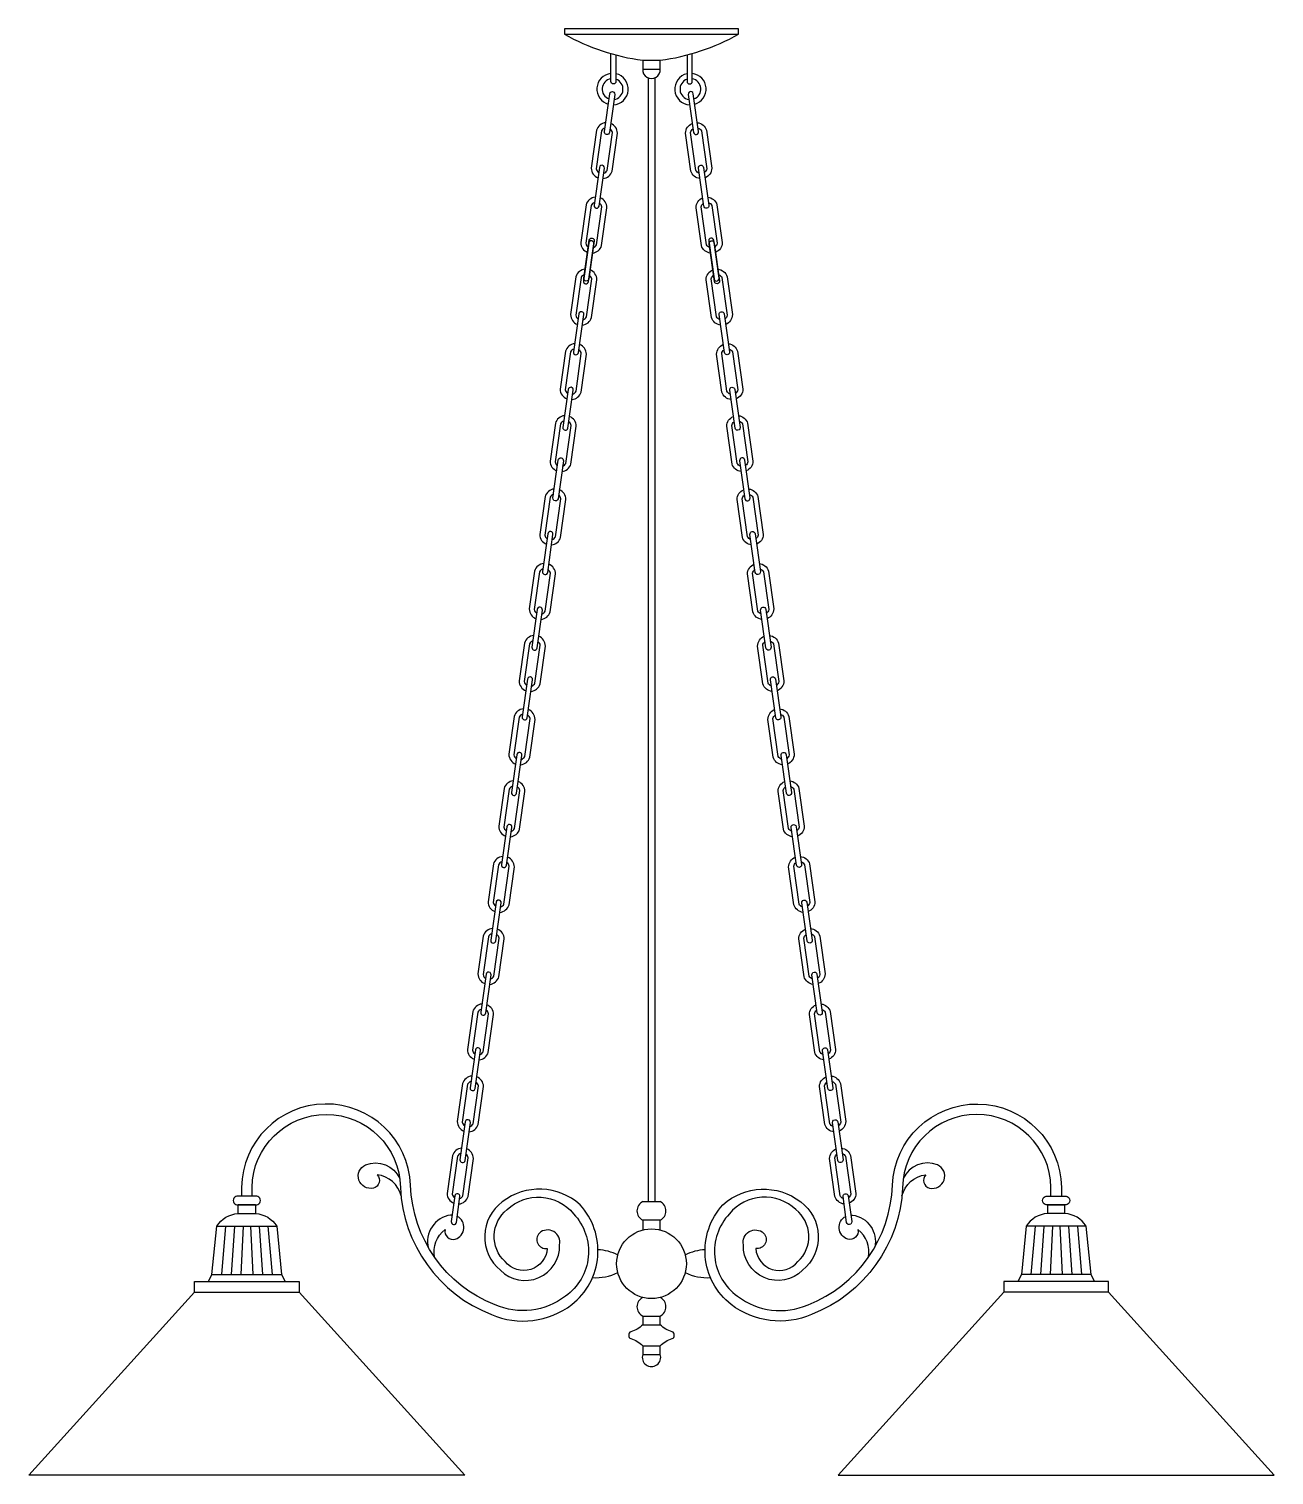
# Model space of a CAD drawing. Extents: x 193 to 979, y 528 to 1441.
import ezdxf

# ---------------------------------------------------------------- set-up
doc = ezdxf.new("R2010")
doc.units = 0
doc.header["$MEASUREMENT"] = 0
doc.layers.add('4', color=4, linetype='CONTINUOUS')
doc.layers.add('7', color=7, linetype='CONTINUOUS')

msp = doc.modelspace()

# ---------------------------------------------------------------- linework, layer by layer
at = {"layer": '4'}
msp.add_line((580.78, 700.65), (591.78, 700.65), dxfattribs=at)
for points in [[(591.78, 1415.24), (591.78, 1420.74, 0.094258), (641.28, 1437.24), (641.28, 1440.54), (531.28, 1440.54), (531.28, 1437.24, 0.094258), (580.78, 1420.74), (580.78, 1415.24, 1.095066)], [(325.38, 698.61), (336.38, 698.61, 1.107998), (336.38, 704.11), (325.38, 704.11, 1.107998)], [(847.19, 698.61), (836.19, 698.61, -1.107998), (836.19, 704.11), (847.19, 704.11, -1.107998)]]:
    msp.add_lwpolyline(points, format="xyb", close=True, dxfattribs=at)
for points in [[(334.18, 704.11), (334.18, 709.62, -0.983881), (427.81, 709.56, 0.297426), (485.24, 629.41, 0.270962), (536.03, 635.71, 0.436162), (541.22, 698.64, 0.361586), (492.09, 700.52, 0.486592), (490.98, 657.35, 0.679821), (528.3, 673.36, 0.72088), (515.5, 680.81, 0.717494), (520.47, 671.11, -0.68456), (493.89, 662.77, -0.459879), (495.17, 695.58, -0.43512), (537.09, 692.96, -0.45441), (532.01, 640.95, -0.273245), (487.52, 635.61, -0.300265), (434.27, 711, 0.973355), (327.58, 709.62), (327.58, 704.11)], [(838.39, 704.11), (838.39, 709.62, 0.983881), (744.75, 709.56, -0.297426), (687.33, 629.41, -0.270962), (636.54, 635.71, -0.436162), (631.34, 698.64, -0.361586), (680.48, 700.52, -0.486592), (681.59, 657.35, -0.679821), (644.27, 673.36, -0.72088), (657.06, 680.81, -0.717494), (652.1, 671.11, 0.68456), (678.68, 662.77, 0.459879), (677.4, 695.58, 0.43512), (635.48, 692.96, 0.45441), (640.56, 640.95, 0.273245), (685.05, 635.61, 0.300265), (738.3, 711, -0.973355), (844.99, 709.62), (844.99, 704.11)], [(336.38, 698.61), (336.38, 693.11, -0.247022), (349.76, 685.1), (352.88, 654.61), (355.08, 650.21), (363.88, 650.21), (363.88, 643.61), (468.38, 528.11), (193.38, 528.11), (297.88, 643.61), (297.88, 650.21), (306.68, 650.21), (308.88, 654.61), (312, 685.1, -0.247022), (325.38, 693.11), (325.38, 698.61)], [(580.78, 700.65, 0.62345), (580.78, 688.95), (580.78, 682.75)], [(591.78, 682.75), (591.78, 688.95, 0.62345), (591.78, 700.65, 0.62345)], [(836.19, 698.61), (836.19, 693.11, 0.247022), (822.81, 685.1), (819.69, 654.61), (817.49, 650.21), (808.69, 650.21), (808.69, 643.61), (704.19, 528.11), (979.19, 528.11), (874.69, 643.61), (874.69, 650.21), (865.89, 650.21), (863.69, 654.61), (860.57, 685.1, 0.247022), (847.19, 693.11), (847.19, 698.61)], [(444.47, 673.51, 0.001532), (444.53, 673.43)], [(580.78, 640.15, 0.62345), (580.78, 628.45), (580.78, 622.95, -0.12627), (573.33, 618.5, 0.363449), (571.9, 616.35, 0.363449), (573.33, 614.2, -0.12627), (580.78, 609.75), (580.78, 604.25, 1.393588), (591.78, 604.25), (591.78, 609.75, -0.12627), (599.24, 614.2, 0.363449), (600.67, 616.35, 0.363449), (599.24, 618.5, -0.12627), (591.78, 622.95), (591.78, 628.45, 0.62345), (591.78, 640.15)]]:
    msp.add_lwpolyline(points, format="xyb", dxfattribs=at)
for points in [[(336.38, 698.61), (325.38, 698.61)], [(836.19, 698.61), (847.19, 698.61)]]:
    msp.add_lwpolyline(points, dxfattribs=at)
msp.add_circle((586.28, 661.45), 22, dxfattribs=at)
for centre, start, end in [((551.31, 640.47), 62.69454, 87.73524), ((621.25, 640.47), 92.26476, 117.30546), ((551.31, 682.43), 265.65159, 297.30546), ((621.25, 682.43), 242.69454, 274.34841)]:
    msp.add_arc(centre, 29.8, start, end, dxfattribs=at)
at = {"layer": '7'}
for p, q in [((531.28, 1437.24), (641.28, 1437.24)), ((580.78, 1420.74), (591.78, 1420.74)), ((580.78, 1415.24), (591.78, 1415.24)), ((584.08, 1409.67), (584.08, 700.65)), ((588.48, 1409.67), (588.48, 700.65)), ((312, 685.1), (349.76, 685.1)), ((317.53, 685.1), (314.96, 654.61)), ((323.07, 685.1), (321.05, 654.61)), ((325.38, 693.11), (336.38, 693.11)), ((328.6, 685.1), (327.13, 654.61)), ((333.16, 685.1), (334.63, 654.61)), ((338.69, 685.1), (340.71, 654.61)), ((344.23, 685.1), (346.8, 654.61)), ((591.78, 688.95), (580.78, 688.95)), ((860.57, 685.1), (822.81, 685.1)), ((828.34, 685.1), (825.77, 654.61)), ((833.87, 685.1), (831.85, 654.61)), ((847.19, 693.11), (836.19, 693.11)), ((839.41, 685.1), (837.94, 654.61)), ((843.97, 685.1), (845.44, 654.61)), ((849.5, 685.1), (851.52, 654.61)), ((855.03, 685.1), (857.6, 654.61)), ((306.68, 650.21), (355.08, 650.21)), ((308.88, 654.61), (352.88, 654.61)), ((865.89, 650.21), (817.49, 650.21)), ((863.69, 654.61), (819.69, 654.61)), ((297.88, 643.61), (363.88, 643.61)), ((874.69, 643.61), (808.69, 643.61)), ((580.78, 628.45), (591.78, 628.45)), ((580.78, 622.95), (591.78, 622.95)), ((580.78, 609.75), (591.78, 609.75)), ((580.78, 604.25), (591.78, 604.25))]:
    msp.add_line(p, q, dxfattribs=at)
for points in [[(563.83, 1424.1), (563.83, 1407.46, -1), (560.6, 1407.46), (560.6, 1424.99)], [(608.74, 1424.1), (608.74, 1407.46, 1), (611.97, 1407.46), (611.97, 1424.99)], [(557.37, 1381.37, 0.302545), (551.59, 1376.62), (548.23, 1352.72, 0.302545), (552.48, 1346.55)], [(556.89, 1377.99, 0.199814), (554.79, 1376.17), (551.43, 1352.27, 0.199814), (552.95, 1349.93)], [(555.68, 1346.11, 0.30144), (561.44, 1350.86), (564.8, 1374.76, 0.30144), (560.57, 1380.91)], [(616.89, 1346.11, -0.30144), (611.13, 1350.86), (607.77, 1374.76, -0.30144), (612, 1380.91)], [(615.2, 1381.37, -0.302545), (620.98, 1376.62), (624.34, 1352.72, -0.302545), (620.09, 1346.55)], [(615.67, 1377.99, -0.199814), (617.78, 1376.17), (621.14, 1352.27, -0.199814), (619.62, 1349.93)], [(556.16, 1349.5, 0.197687), (558.23, 1351.31), (561.59, 1375.21, 0.197687), (560.1, 1377.53)], [(616.41, 1349.5, -0.197687), (614.33, 1351.31), (610.98, 1375.21, -0.197687), (612.47, 1377.53)], [(550.76, 1334.37, 0.302545), (544.98, 1329.62), (541.62, 1305.72, 0.302545), (545.87, 1299.56)], [(549.08, 1299.11, 0.30144), (554.83, 1303.86), (558.19, 1327.76, 0.30144), (553.97, 1333.92)], [(623.49, 1299.11, -0.30144), (617.74, 1303.86), (614.38, 1327.76, -0.30144), (618.6, 1333.92)], [(621.8, 1334.37, -0.302545), (627.59, 1329.62), (630.95, 1305.72, -0.302545), (626.7, 1299.56)], [(550.29, 1330.99, 0.199814), (548.18, 1329.17), (544.83, 1305.27, 0.199814), (546.35, 1302.94)], [(549.55, 1302.5, 0.197687), (551.63, 1304.31), (554.99, 1328.21, 0.197687), (553.49, 1330.53)], [(623.02, 1302.5, -0.197687), (620.94, 1304.31), (617.58, 1328.21, -0.197687), (619.08, 1330.53)], [(622.28, 1330.99, -0.199814), (624.38, 1329.17), (627.74, 1305.27, -0.199814), (626.22, 1302.94)], [(544.38, 1288.94, 0.302545), (538.6, 1284.18), (535.24, 1260.28, 0.302545), (539.49, 1254.12)], [(542.69, 1253.68, 0.30144), (548.45, 1258.43), (551.81, 1282.33, 0.30144), (547.58, 1288.48)], [(629.88, 1253.68, -0.30144), (624.12, 1258.43), (620.76, 1282.33, -0.30144), (624.99, 1288.48)], [(628.19, 1288.94, -0.302545), (633.97, 1284.18), (637.33, 1260.28, -0.302545), (633.08, 1254.12)], [(543.9, 1285.56, 0.199814), (541.8, 1283.73), (538.44, 1259.83, 0.199814), (539.96, 1257.5)], [(543.17, 1257.06, 0.197687), (545.24, 1258.88), (548.6, 1282.78, 0.197687), (547.11, 1285.09)], [(629.4, 1257.06, -0.197687), (627.33, 1258.88), (623.97, 1282.78, -0.197687), (625.46, 1285.09)], [(628.66, 1285.56, -0.199814), (630.77, 1283.73), (634.13, 1259.83, -0.199814), (632.61, 1257.5)], [(537.77, 1241.94, 0.302545), (531.99, 1237.19), (528.63, 1213.29, 0.302545), (532.88, 1207.12)], [(536.09, 1206.68, 0.30144), (541.84, 1211.43), (545.2, 1235.33, 0.30144), (540.98, 1241.48)], [(636.48, 1206.68, -0.30144), (630.73, 1211.43), (627.37, 1235.33, -0.30144), (631.59, 1241.48)], [(634.79, 1241.94, -0.302545), (640.58, 1237.19), (643.94, 1213.29, -0.302545), (639.69, 1207.12)], [(537.3, 1238.56, 0.199814), (535.19, 1236.74), (531.84, 1212.84, 0.199814), (533.36, 1210.51)], [(536.56, 1210.07, 0.197687), (538.64, 1211.88), (542, 1235.78, 0.197687), (540.5, 1238.1)], [(636.01, 1210.07, -0.197687), (633.93, 1211.88), (630.57, 1235.78, -0.197687), (632.07, 1238.1)], [(635.27, 1238.56, -0.199814), (637.37, 1236.74), (640.73, 1212.84, -0.199814), (639.21, 1210.51)], [(531.39, 1196.5, 0.302545), (525.6, 1191.75), (522.25, 1167.85, 0.302545), (526.49, 1161.69)], [(529.7, 1161.24, 0.30144), (535.46, 1165.99), (538.82, 1189.89, 0.30144), (534.59, 1196.05)], [(642.87, 1161.24, -0.30144), (637.11, 1165.99), (633.75, 1189.89, -0.30144), (637.98, 1196.05)], [(641.18, 1196.5, -0.302545), (646.96, 1191.75), (650.32, 1167.85, -0.302545), (646.07, 1161.69)], [(530.91, 1193.12, 0.199814), (528.81, 1191.3), (525.45, 1167.4, 0.199814), (526.97, 1165.07)], [(530.18, 1164.63, 0.197687), (532.25, 1166.44), (535.61, 1190.34, 0.197687), (534.11, 1192.66)], [(642.39, 1164.63, -0.197687), (640.32, 1166.44), (636.96, 1190.34, -0.197687), (638.45, 1192.66)], [(641.65, 1193.12, -0.199814), (643.76, 1191.3), (647.12, 1167.4, -0.199814), (645.6, 1165.07)], [(524.89, 1150.24, 0.302545), (519.1, 1145.49), (515.74, 1121.59, 0.302545), (519.99, 1115.42)], [(523.2, 1114.98, 0.30144), (528.95, 1119.73), (532.31, 1143.63, 0.30144), (528.09, 1149.78)], [(649.37, 1114.98, -0.30144), (643.61, 1119.73), (640.25, 1143.63, -0.30144), (644.48, 1149.78)], [(647.68, 1150.24, -0.302545), (653.47, 1145.49), (656.82, 1121.59, -0.302545), (652.57, 1115.42)], [(524.41, 1146.86, 0.199814), (522.31, 1145.04), (518.95, 1121.14, 0.199814), (520.47, 1118.8)], [(523.67, 1118.37, 0.197687), (525.75, 1120.18), (529.11, 1144.08, 0.197687), (527.61, 1146.4)], [(648.89, 1118.37, -0.197687), (646.82, 1120.18), (643.46, 1144.08, -0.197687), (644.95, 1146.4)], [(648.16, 1146.86, -0.199814), (650.26, 1145.04), (653.62, 1121.14, -0.199814), (652.1, 1118.8)], [(518.28, 1103.24, 0.302545), (512.5, 1098.49), (509.14, 1074.59, 0.302545), (513.39, 1068.43)], [(517.81, 1099.86, 0.199814), (515.7, 1098.04), (512.34, 1074.14, 0.199814), (513.86, 1071.81)], [(516.59, 1067.98, 0.30144), (522.35, 1072.73), (525.71, 1096.63, 0.30144), (521.48, 1102.79)], [(517.07, 1071.37, 0.197687), (519.15, 1073.18), (522.5, 1097.08, 0.197687), (521.01, 1099.4)], [(655.98, 1067.98, -0.30144), (650.22, 1072.73), (646.86, 1096.63, -0.30144), (651.08, 1102.79)], [(655.5, 1071.37, -0.197687), (653.42, 1073.18), (650.06, 1097.08, -0.197687), (651.56, 1099.4)], [(654.29, 1103.24, -0.302545), (660.07, 1098.49), (663.43, 1074.59, -0.302545), (659.18, 1068.43)], [(654.76, 1099.86, -0.199814), (656.87, 1098.04), (660.23, 1074.14, -0.199814), (658.7, 1071.81)], [(511.9, 1057.81, 0.302545), (506.11, 1053.05), (502.75, 1029.15, 0.302545), (507, 1022.99)], [(511.42, 1054.43, 0.199814), (509.32, 1052.6), (505.96, 1028.7, 0.199814), (507.48, 1026.37)], [(510.21, 1022.55, 0.30144), (515.96, 1027.3), (519.32, 1051.2, 0.30144), (515.1, 1057.35)], [(510.68, 1025.93, 0.197687), (512.76, 1027.75), (516.12, 1051.65, 0.197687), (514.62, 1053.96)], [(662.36, 1022.55, -0.30144), (656.6, 1027.3), (653.25, 1051.2, -0.30144), (657.47, 1057.35)], [(661.88, 1025.93, -0.197687), (659.81, 1027.75), (656.45, 1051.65, -0.197687), (657.95, 1053.96)], [(660.67, 1057.81, -0.302545), (666.46, 1053.05), (669.82, 1029.15, -0.302545), (665.57, 1022.99)], [(661.15, 1054.43, -0.199814), (663.25, 1052.6), (666.61, 1028.7, -0.199814), (665.09, 1026.37)], [(505.39, 1011.54, 0.302545), (499.61, 1006.79), (496.25, 982.89, 0.302545), (500.5, 976.73)], [(504.92, 1008.16, 0.199814), (502.81, 1006.34), (499.45, 982.44, 0.199814), (500.98, 980.11)], [(503.7, 976.28, 0.30144), (509.46, 981.03), (512.82, 1004.93, 0.30144), (508.6, 1011.09)], [(504.18, 979.67, 0.197687), (506.26, 981.48), (509.62, 1005.38, 0.197687), (508.12, 1007.7)], [(668.86, 976.28, -0.30144), (663.11, 981.03), (659.75, 1004.93, -0.30144), (663.97, 1011.09)], [(668.39, 979.67, -0.197687), (666.31, 981.48), (662.95, 1005.38, -0.197687), (664.45, 1007.7)], [(667.17, 1011.54, -0.302545), (672.96, 1006.79), (676.32, 982.89, -0.302545), (672.07, 976.73)], [(667.65, 1008.16, -0.199814), (669.75, 1006.34), (673.11, 982.44, -0.199814), (671.59, 980.11)], [(499.01, 966.1, 0.302545), (493.22, 961.35), (489.87, 937.45, 0.302545), (494.11, 931.29)], [(498.53, 962.72, 0.199814), (496.43, 960.9), (493.07, 937, 0.199814), (494.59, 934.67)], [(497.32, 930.84, 0.30144), (503.08, 935.59), (506.43, 959.5, 0.30144), (502.21, 965.65)], [(497.8, 934.23, 0.197687), (499.87, 936.04), (503.23, 959.95, 0.197687), (501.73, 962.26)], [(675.25, 930.84, -0.30144), (669.49, 935.59), (666.13, 959.5, -0.30144), (670.36, 965.65)], [(674.77, 934.23, -0.197687), (672.7, 936.04), (669.34, 959.95, -0.197687), (670.83, 962.26)], [(673.56, 966.1, -0.302545), (679.34, 961.35), (682.7, 937.45, -0.302545), (678.45, 931.29)], [(674.04, 962.72, -0.199814), (676.14, 960.9), (679.5, 937, -0.199814), (677.98, 934.67)], [(492.31, 918.42, 0.302545), (486.52, 913.67), (483.16, 889.77, 0.302545), (487.41, 883.61)], [(491.83, 915.04, 0.199814), (489.73, 913.22), (486.37, 889.32, 0.199814), (487.89, 886.99)], [(490.62, 883.16, 0.30144), (496.37, 887.91), (499.73, 911.81, 0.30144), (495.51, 917.97)], [(491.09, 886.55, 0.197687), (493.17, 888.36), (496.53, 912.26, 0.197687), (495.03, 914.58)], [(681.95, 883.16, -0.30144), (676.19, 887.91), (672.83, 911.81, -0.30144), (677.06, 917.97)], [(681.47, 886.55, -0.197687), (679.4, 888.36), (676.04, 912.26, -0.197687), (677.53, 914.58)], [(680.26, 918.42, -0.302545), (686.05, 913.67), (689.4, 889.77, -0.302545), (685.15, 883.61)], [(680.74, 915.04, -0.199814), (682.84, 913.22), (686.2, 889.32, -0.199814), (684.68, 886.99)], [(485.92, 872.99, 0.302545), (480.14, 868.23), (476.78, 844.33, 0.302545), (481.03, 838.17)], [(485.45, 869.61, 0.199814), (483.34, 867.78), (479.98, 843.88, 0.199814), (481.5, 841.55)], [(484.23, 837.73, 0.30144), (489.99, 842.48), (493.35, 866.38, 0.30144), (489.12, 872.53)], [(484.71, 841.11, 0.197687), (486.78, 842.93), (490.14, 866.83, 0.197687), (488.65, 869.14)], [(688.34, 837.73, -0.30144), (682.58, 842.48), (679.22, 866.38, -0.30144), (683.44, 872.53)], [(687.86, 841.11, -0.197687), (685.78, 842.93), (682.42, 866.83, -0.197687), (683.92, 869.14)], [(686.65, 872.99, -0.302545), (692.43, 868.23), (695.79, 844.33, -0.302545), (691.54, 838.17)], [(687.12, 869.61, -0.199814), (689.23, 867.78), (692.59, 843.88, -0.199814), (691.07, 841.55)], [(479.22, 825.3, 0.302545), (473.44, 820.55), (470.08, 796.65, 0.302545), (474.33, 790.49)], [(478.74, 821.92, 0.199814), (476.64, 820.1), (473.28, 796.2, 0.199814), (474.8, 793.87)], [(477.53, 790.04, 0.30144), (483.29, 794.79), (486.65, 818.69, 0.30144), (482.42, 824.85)], [(478.01, 793.43, 0.197687), (480.08, 795.24), (483.44, 819.14, 0.197687), (481.95, 821.46)], [(695.04, 790.04, -0.30144), (689.28, 794.79), (685.92, 818.69, -0.30144), (690.15, 824.85)], [(694.56, 793.43, -0.197687), (692.48, 795.24), (689.13, 819.14, -0.197687), (690.62, 821.46)], [(693.35, 825.3, -0.302545), (699.13, 820.55), (702.49, 796.65, -0.302545), (698.24, 790.49)], [(693.82, 821.92, -0.199814), (695.93, 820.1), (699.29, 796.2, -0.199814), (697.77, 793.87)], [(472.83, 779.87, 0.302545), (467.05, 775.11), (463.69, 751.21, 0.302545), (467.94, 745.05)], [(472.36, 776.49, 0.199814), (470.25, 774.66), (466.89, 750.76, 0.199814), (468.42, 748.43)], [(471.15, 744.61, 0.30144), (476.9, 749.36), (480.26, 773.26, 0.30144), (476.04, 779.41)], [(471.62, 747.99, 0.197687), (473.7, 749.81), (477.06, 773.71, 0.197687), (475.56, 776.02)], [(701.42, 744.61, -0.30144), (695.67, 749.36), (692.31, 773.26, -0.30144), (696.53, 779.41)], [(700.95, 747.99, -0.197687), (698.87, 749.81), (695.51, 773.71, -0.197687), (697.01, 776.02)], [(699.73, 779.87, -0.302545), (705.52, 775.11), (708.88, 751.21, -0.302545), (704.63, 745.05)], [(700.21, 776.49, -0.199814), (702.31, 774.66), (705.67, 750.76, -0.199814), (704.15, 748.43)], [(466.45, 734.43, 0.302545), (460.66, 729.68), (457.31, 705.78, 0.302545), (461.55, 699.61)], [(465.97, 731.05, 0.199814), (463.87, 729.23), (460.51, 705.33, 0.199814), (462.03, 702.99)], [(464.76, 699.17, 0.30144), (470.52, 703.92), (473.87, 727.82, 0.30144), (469.65, 733.97)], [(465.24, 702.56, 0.197687), (467.31, 704.37), (470.67, 728.27, 0.197687), (469.17, 730.59)], [(707.81, 699.17, -0.30144), (702.05, 703.92), (698.69, 727.82, -0.30144), (702.92, 733.97)], [(707.33, 702.56, -0.197687), (705.26, 704.37), (701.9, 728.27, -0.197687), (703.39, 730.59)], [(706.12, 734.43, -0.302545), (711.9, 729.68), (715.26, 705.78, -0.302545), (711.01, 699.61)], [(706.6, 731.05, -0.199814), (708.7, 729.23), (712.06, 705.33, -0.199814), (710.54, 702.99)], [(428.2, 704.26, 0.31173), (413.25, 717.56, -0.58415), (410.74, 709.19, -0.901398), (405.79, 723.84, -0.402072), (427.39, 715.16)], [(744.37, 704.26, -0.31173), (759.32, 717.56, 0.58415), (761.83, 709.19, 0.901398), (766.78, 723.84, 0.402072), (745.18, 715.16)], [(460.51, 692.18, 0.035518), (459.41, 692.15, 0.447281), (445.5, 671.31)], [(449.41, 665.54, -0.287044), (456.09, 682.99, 0.58415), (462.45, 676.99, 0.673212), (463.66, 691.35, 0.673212)], [(723.15, 665.54, 0.287044), (716.48, 682.99, -0.58415), (710.12, 676.99, -0.673212), (708.91, 691.35, -0.673212)], [(712.06, 692.18, -0.035518), (713.16, 692.15, -0.43572), (727.22, 671.94, -0.43572)]]:
    msp.add_lwpolyline(points, format="xyb", dxfattribs=at)
for points in [[(559.94, 1399.63, -1), (563.14, 1399.18), (559.78, 1375.28, -1), (556.58, 1375.73)], [(612.63, 1399.63, 1), (609.43, 1399.18), (612.79, 1375.28, 1), (615.99, 1375.73)], [(550.04, 1329.24, 1), (553.25, 1328.79), (556.61, 1352.7, 1), (553.4, 1353.15)], [(622.52, 1329.24, -1), (619.32, 1328.79), (615.96, 1352.7, -1), (619.17, 1353.15)], [(543.34, 1281.56, 1), (546.55, 1281.11), (549.91, 1305.01, 1), (546.7, 1305.46)], [(546.95, 1307.2, -1), (550.15, 1306.75), (546.79, 1282.85, -1), (543.59, 1283.3)], [(625.62, 1307.2, 1), (622.42, 1306.75), (625.78, 1282.85, 1), (628.98, 1283.3)], [(629.23, 1281.56, -1), (626.02, 1281.11), (622.66, 1305.01, -1), (625.87, 1305.46)], [(537.05, 1236.81, 1), (540.26, 1236.36), (543.62, 1260.26, 1), (540.41, 1260.71)], [(635.51, 1236.81, -1), (632.31, 1236.36), (628.95, 1260.26, -1), (632.16, 1260.71)], [(530.35, 1189.13, 1), (533.56, 1188.68), (536.91, 1212.58, 1), (533.71, 1213.03)], [(642.22, 1189.13, -1), (639.01, 1188.68), (635.65, 1212.58, -1), (638.86, 1213.03)], [(527.45, 1168.5, -1), (530.66, 1168.05), (527.3, 1144.15, -1), (524.09, 1144.6)], [(645.12, 1168.5, 1), (641.91, 1168.05), (645.27, 1144.15, 1), (648.47, 1144.6)], [(517.56, 1098.11, 1), (520.76, 1097.66), (524.12, 1121.56, 1), (520.92, 1122.01)], [(655.01, 1098.11, -1), (651.8, 1097.66), (648.44, 1121.56, -1), (651.65, 1122.01)], [(510.86, 1050.43, 1), (514.06, 1049.98), (517.42, 1073.88, 1), (514.22, 1074.33)], [(661.71, 1050.43, -1), (658.51, 1049.98), (655.15, 1073.88, -1), (658.35, 1074.33)], [(504.67, 1006.41, 1), (507.88, 1005.96), (511.24, 1029.86, 1), (508.03, 1030.31)], [(667.9, 1006.41, -1), (664.69, 1005.96), (661.33, 1029.86, -1), (664.54, 1030.31)], [(497.97, 958.73, 1), (501.18, 958.28), (504.53, 982.18, 1), (501.33, 982.63)], [(674.6, 958.73, -1), (671.39, 958.28), (668.03, 982.18, -1), (671.24, 982.63)], [(491.59, 913.29, 1), (494.79, 912.84), (498.15, 936.74, 1), (494.94, 937.19)], [(680.98, 913.29, -1), (677.78, 912.84), (674.42, 936.74, -1), (677.62, 937.19)], [(484.88, 865.61, 1), (488.09, 865.16), (491.45, 889.06, 1), (488.24, 889.51)], [(687.68, 865.61, -1), (684.48, 865.16), (681.12, 889.06, -1), (684.32, 889.51)], [(478.5, 820.17, 1), (481.7, 819.72), (485.06, 843.63, 1), (481.86, 844.08)], [(694.07, 820.17, -1), (690.87, 819.72), (687.51, 843.63, -1), (690.71, 844.08)], [(471.8, 772.49, 1), (475, 772.04), (478.36, 795.94, 1), (475.16, 796.39)], [(700.77, 772.49, -1), (697.57, 772.04), (694.21, 795.94, -1), (697.41, 796.39)], [(468.77, 750.96), (465.41, 727.06, 1), (468.62, 726.61), (471.97, 750.51, 1)], [(703.8, 750.96), (707.16, 727.06, -1), (703.95, 726.61), (700.59, 750.51, -1)], [(463.13, 687.57), (465.41, 703.77, 1), (462.2, 704.23), (459.93, 688.02, 1)], [(709.44, 687.57), (707.16, 703.77, -1), (710.37, 704.23), (712.64, 688.02, -1)]]:
    msp.add_lwpolyline(points, format="xyb", close=True, dxfattribs=at)
for centre, radius, start, end in [((561.71, 1402.56), 9.9, 96.44401, 254.17727), ((561.71, 1402.56), 6.6, 99.69181, 250.2195), ((561.71, 1402.56), 9.9, 272.99298, 77.60999), ((561.71, 1402.56), 6.6, 278.62061, 71.2253), ((610.86, 1402.56), 9.9, 102.39001, 267.00702), ((610.86, 1402.56), 6.6, 108.7747, 261.37939), ((610.86, 1402.56), 9.9, 285.82273, 83.55599), ((610.86, 1402.56), 6.6, 289.7805, 80.30819)]:
    msp.add_arc(centre, radius, start, end, dxfattribs=at)

doc.saveas('drawing.dxf')
